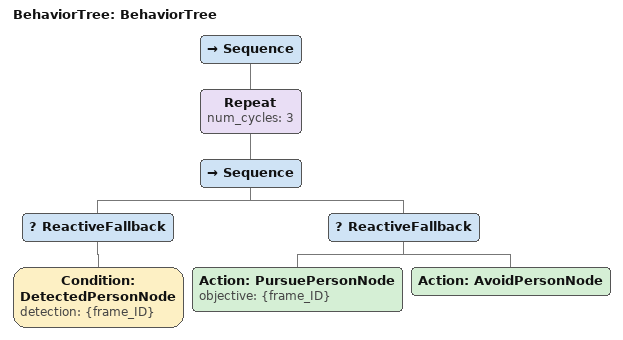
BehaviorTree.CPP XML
<?xml version="1.0"?>
<root main_tree_to_execute="BehaviorTree">
    <BehaviorTree ID="BehaviorTree">
        <Sequence>
            <Repeat num_cycles="3">
                <Sequence>
                    <ReactiveFallback>
                        <Condition ID="DetectedPersonNode" detection="{frame_ID}"/>
                    </ReactiveFallback>
                    <ReactiveFallback>
                        <Action ID="PursuePersonNode" objective="{frame_ID}"/>
                        <Action ID="AvoidPersonNode"/>
                    </ReactiveFallback>
                </Sequence>
            </Repeat>
        </Sequence>
    </BehaviorTree>
</root>
